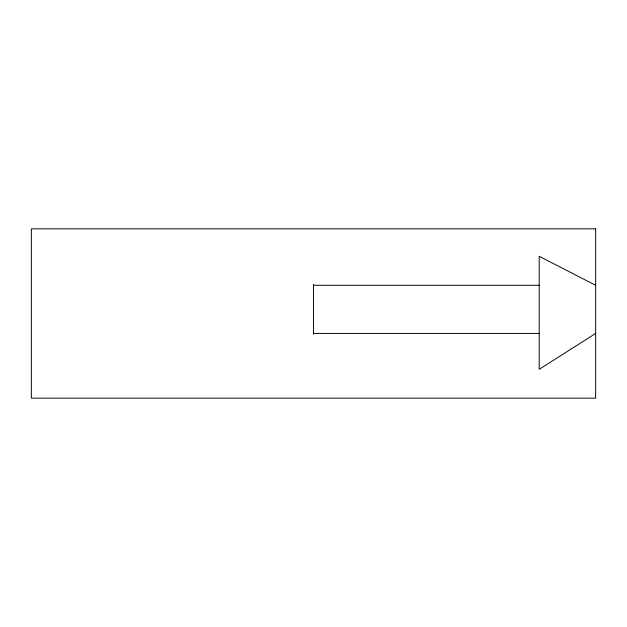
<?xml version="1.0" encoding="UTF-8"?>
<svg xmlns="http://www.w3.org/2000/svg" width="627" height="627" viewBox="0 0 627 627"><rect width="100%" height="100%" fill="white"/><g stroke="black" fill="none" stroke-linecap="round" stroke-linejoin="round"><path stroke-width="0.94" d="M595.65 333.431L539.22 369.327L539.22 256.294L595.65 285.285M313.5 285.285L539.22 285.285M313.5 333.431L539.22 333.431M313.5 284.548L313.5 334.246M595.65 228.855L31.35 228.855L31.35 398.145L595.65 398.145L595.65 228.855"/></g></svg>
